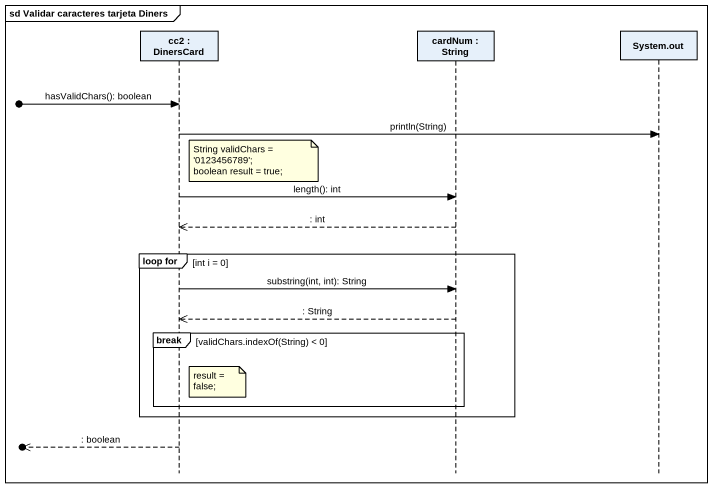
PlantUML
@startuml
mainframe sd Validar caracteres tarjeta Diners
hide footbox
participant "cc2 : DinersCard" as cc2
participant "cardNum : String" as cardNum
participant "System.out" as System_out

[o-> cc2 : hasValidChars(): boolean
cc2 -> System_out : println(String)
note right of cc2
  String validChars = '0123456789';
  boolean result = true;
end note
cc2 -> cardNum : length(): int
cardNum -->> cc2 : : int
group loop for [int i = 0]
  cc2 -> cardNum : substring(int, int): String
  cardNum -->> cc2 : : String
  break validChars.indexOf(String) < 0
    note right of cc2 : result = false;
  end
end
[o<<-- cc2 : : boolean
@enduml
